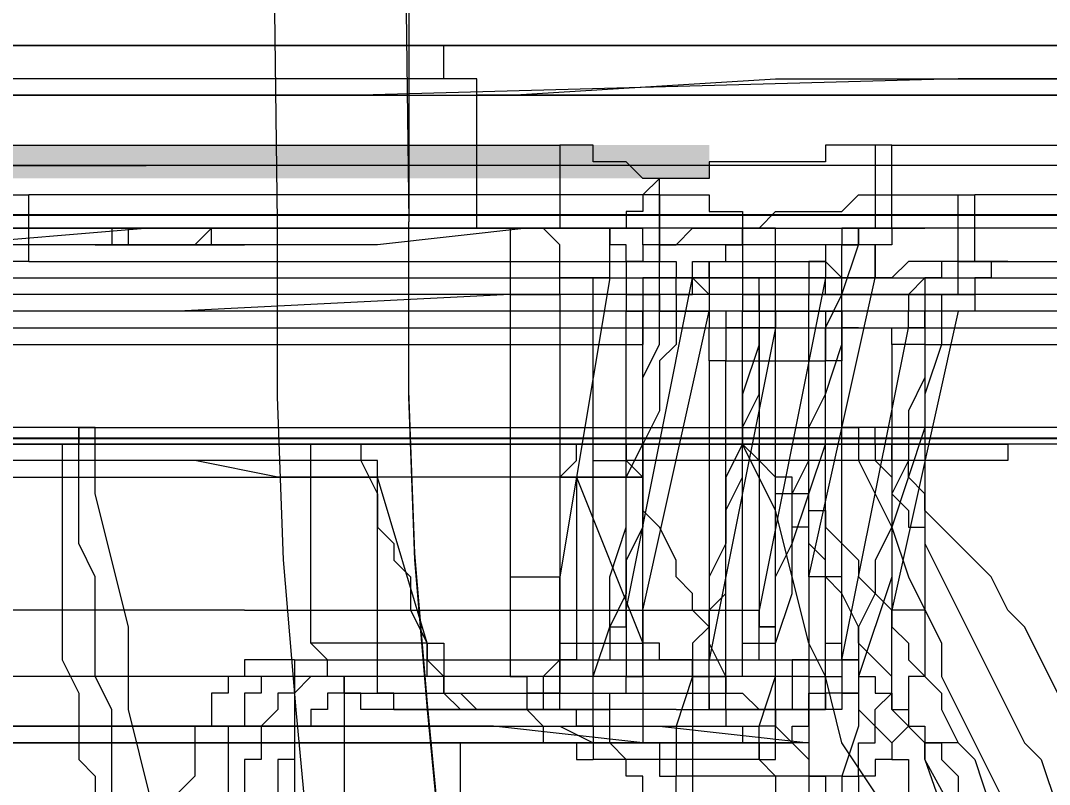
# Model space of a CAD drawing. Header units: millimetres. Extents: x 25083 to 52777, y 24772 to 45779.
# Drawn here: x 38636.97 to 38660, y 33693.47 to 33710.55 of the extents above; entities that cross this region are included whole.
import ezdxf

# ---------------------------------------------------------------- set-up
doc = ezdxf.new("R2010")
doc.units = ezdxf.units.MM
doc.layers.add('小车', color=7, linetype='Continuous')
doc.styles.get("Standard").update_dxf_attribs({"font": ''})
doc.styles.get('Standard').set_extended_font_data('SimSun')
doc.dimstyles.new('15', dxfattribs={"dimtxt": 15, "dimasz": 10, "dimexe": 2, "dimexo": 1, "dimgap": 1, "dimtad": 1, "dimdsep": 46, "dimtxsty": 'Standard', "dimcen": 2.5, "dimadec": 0, "dimazin": 0, "dimtfac": 1, "dimtmove": 2, "dimatfit": 3, "dimfxl": 1, "dimtolj": 1, "dimarcsym": 0})
doc.dimstyles.new('ISO-25', dxfattribs={"dimtxt": 2.5, "dimasz": 2.5, "dimexe": 1.25, "dimexo": 0.625, "dimtad": 1, "dimtxsty": 'Standard', "dimcen": 2.5, "dimadec": 0, "dimazin": 0, "dimtfac": 1, "dimtmove": 0, "dimatfit": 3, "dimfxl": 1, "dimarcsym": 0})

# ---------------------------------------------------------------- blocks, each defined once
blk = doc.blocks.new('*D925')
at = {"color": 0, "lineweight": -2}
for p, q in [((29677.862, 34881.662), (29677.862, 32448.293)), ((40733.017, 34757.645), (40733.017, 32448.293)), ((29680.362, 32449.543), (40730.517, 32449.543))]:
    blk.add_line(p, q, dxfattribs=at)
at = {"color": 0}
for points in [[(29680.362, 32449.96), (29680.362, 32449.127), (29677.862, 32449.543)], [(40730.517, 32449.127), (40730.517, 32449.96), (40733.017, 32449.543)]]:
    blk.add_solid(points, dxfattribs=at)
at = {"layer": 'DEFPOINTS', "color": 0}
for p in [(29677.862, 34882.287), (40733.017, 34758.27), (40733.017, 32449.543)]:
    blk.add_point(p, dxfattribs=at)
at = {"color": 0, "insert": (35205.439, 32451.628), "char_height": 2.5, "attachment_point": 5}
blk.add_mtext('11055,15', dxfattribs=at)
blk = doc.blocks.new('zw$D2F4')
h = blk.add_hatch(color=7)
edge = h.paths.add_edge_path(flags=0)
edge.add_spline(control_points=[(528.444, 753.487), (528.444, 753.487), (528.444, 763.885), (528.444, 763.885), (528.444, 763.885), (527.701, 763.885), (527.701, 763.885), (527.701, 763.885), (527.701, 753.487), (527.701, 753.487), (527.701, 753.487), (528.444, 753.487), (528.444, 753.487), (528.444, 753.487), (528.444, 753.487), (528.444, 753.487)], knot_values=[0, 0, 0, 0, 1, 1, 1, 2, 2, 2, 3, 3, 3, 4, 4, 4, 5, 5, 5, 5], degree=3, periodic=0)
edge = h.paths.add_edge_path(flags=0)
edge.add_spline(control_points=[(528.444, 774.655), (528.444, 774.655), (528.444, 806.592), (528.444, 806.592), (528.444, 806.592), (527.701, 806.592), (527.701, 806.592), (527.701, 806.592), (527.701, 774.655), (527.701, 774.655), (527.701, 774.655), (528.444, 774.655), (528.444, 774.655), (528.444, 774.655), (528.444, 774.655), (528.444, 774.655)], knot_values=[0, 0, 0, 0, 1, 1, 1, 2, 2, 2, 3, 3, 3, 4, 4, 4, 5, 5, 5, 5], degree=3, periodic=0)
edge = h.paths.add_edge_path(flags=0)
edge.add_spline(control_points=[(528.444, 817.361), (528.444, 817.361), (528.444, 827.759), (528.444, 827.759), (528.444, 827.759), (527.701, 827.759), (527.701, 827.759), (527.701, 827.759), (527.701, 817.361), (527.701, 817.361), (527.701, 817.361), (528.444, 817.361), (528.444, 817.361), (528.444, 817.361), (528.444, 817.361), (528.444, 817.361)], knot_values=[0, 0, 0, 0, 1, 1, 1, 2, 2, 2, 3, 3, 3, 4, 4, 4, 5, 5, 5, 5], degree=3, periodic=0)
edge = h.paths.add_edge_path(flags=0)
edge.add_spline(control_points=[(528.444, 838.529), (528.444, 838.529), (528.444, 870.465), (528.444, 870.465), (528.444, 870.465), (527.701, 870.465), (527.701, 870.465), (527.701, 870.465), (527.701, 838.529), (527.701, 838.529), (527.701, 838.529), (528.444, 838.529), (528.444, 838.529), (528.444, 838.529), (528.444, 838.529), (528.444, 838.529)], knot_values=[0, 0, 0, 0, 1, 1, 1, 2, 2, 2, 3, 3, 3, 4, 4, 4, 5, 5, 5, 5], degree=3, periodic=0)
at = {"color": 7, "lineweight": 5}
for points in [[(530.301, 782.825), (529.929, 782.825), (529.929, 783.939), (530.301, 785.796), (529.929, 786.91), (529.929, 832.958), (529.558, 846.327), (529.558, 887.919), (529.929, 901.288), (529.929, 936.567), (529.929, 942.138), (529.929, 948.822), (530.301, 950.308), (529.929, 951.422), (529.929, 952.536), (530.301, 952.907)], [(530.301, 952.907), (530.301, 935.453), (530.672, 926.169), (530.672, 810.677), (530.301, 801.393), (530.301, 798.793), (530.301, 793.594), (530.301, 782.825)], [(530.672, 921.342), (530.672, 816.618)], [(530.672, 816.618), (530.672, 921.342)], [(529.558, 919.114), (529.558, 814.39)], [(515.446, 889.033), (515.446, 894.232), (515.075, 896.089), (515.075, 846.699)], [(525.102, 842.985), (525.102, 894.232)], [(523.988, 892.376), (523.988, 841.128)], [(526.216, 846.699), (526.216, 887.919), (526.587, 892.376), (526.587, 889.033)], [(515.075, 846.699), (515.075, 840.014), (515.446, 843.356), (515.446, 889.033)], [(526.587, 889.033), (526.587, 842.614), (526.216, 845.956), (526.216, 846.699)], [(526.587, 884.206), (526.587, 881.606), (526.216, 881.235), (526.216, 876.036), (526.216, 871.208), (526.216, 855.611), (526.587, 851.155)], [(526.587, 851.155), (526.587, 859.325), (526.587, 864.152), (526.587, 884.206)], [(525.844, 853.754), (525.844, 860.067), (525.473, 860.81), (525.473, 870.837), (525.844, 873.436), (525.844, 880.121)], [(527.33, 880.121), (527.33, 853.754)], [(515.446, 868.237), (515.446, 839.643), (515.075, 836.3), (515.075, 867.495)], [(521.017, 841.871), (521.017, 840.014), (521.017, 841.499), (521.017, 848.184), (521.388, 850.041), (521.388, 868.237)], [(521.759, 868.237), (521.759, 831.844), (521.388, 831.844), (521.388, 832.958), (521.388, 833.33), (521.388, 840.385)], [(524.359, 867.123), (524.359, 824.046), (524.73, 823.674), (524.359, 822.932), (524.359, 820.703), (524.73, 820.703), (524.73, 822.932), (524.359, 823.303), (524.359, 824.046), (524.73, 824.417), (524.73, 867.866)], [(525.473, 867.866), (525.473, 827.016), (525.102, 826.274), (525.102, 822.932), (525.473, 822.56), (525.473, 821.817), (525.102, 821.446), (525.102, 842.985), (524.73, 850.412), (524.73, 867.123)], [(521.759, 837.415), (521.759, 867.123)], [(521.017, 857.839), (521.017, 847.441)], [(522.131, 852.64), (522.131, 857.468)], [(521.388, 846.327), (521.388, 857.097)], [(526.587, 841.871), (526.587, 855.611)], [(526.587, 842.614), (526.587, 855.611)], [(528.444, 855.611), (528.444, 841.871)], [(526.587, 852.269), (526.587, 854.497)], [(525.844, 853.754), (525.844, 839.643)], [(525.844, 853.754), (527.33, 853.754)], [(525.844, 853.754), (525.844, 840.757)], [(527.33, 839.643), (527.33, 853.754)], [(522.131, 852.64), (521.759, 852.64), (521.759, 853.012), (518.417, 853.012), (517.674, 853.012), (516.932, 853.012), (516.189, 852.64), (514.704, 852.64), (514.332, 852.269), (512.475, 852.269), (512.475, 851.898), (511.361, 851.898)], [(529.929, 851.898), (529.929, 853.012)], [(510.619, 851.155), (510.99, 851.155), (512.104, 851.526), (513.589, 851.526), (513.961, 851.898), (515.818, 851.898), (516.56, 852.269), (518.789, 852.269), (519.531, 852.64), (521.759, 852.64), (522.131, 852.64), (522.131, 852.269)], [(522.131, 852.269), (522.131, 852.64)], [(507.648, 850.041), (508.019, 850.041), (509.505, 850.412), (510.99, 850.412), (512.475, 850.783), (512.847, 850.783), (515.818, 851.526), (517.674, 851.526), (520.645, 852.269), (522.131, 852.269)], [(516.56, 850.412), (516.56, 852.269)], [(522.131, 852.269), (522.131, 835.558)], [(526.216, 848.927), (526.216, 849.669), (526.587, 849.669), (526.216, 850.041), (526.216, 851.526), (526.587, 851.526), (526.587, 851.898), (526.216, 851.898), (526.216, 852.269)], [(526.216, 852.269), (526.216, 849.669), (526.216, 848.927)], [(526.587, 851.898), (526.587, 852.269)], [(516.932, 847.813), (516.932, 848.927), (516.56, 848.927), (516.56, 849.298), (516.189, 849.298), (516.189, 849.669), (515.446, 849.669), (515.446, 850.041), (514.332, 850.041), (513.961, 850.412), (512.104, 850.412), (511.733, 850.041), (510.99, 850.041)], [(516.56, 850.041), (516.56, 850.412)], [(516.56, 848.927), (516.56, 850.041)], [(516.56, 847.813), (516.56, 848.555), (516.189, 848.555), (516.189, 848.927), (515.446, 848.927), (515.446, 849.298), (515.075, 849.298), (513.961, 849.298), (513.589, 849.669), (510.99, 849.669), (510.99, 849.298), (510.247, 849.298)], [(516.56, 846.699), (516.56, 847.441), (516.189, 847.813), (516.189, 848.184), (515.818, 848.184), (515.446, 848.555), (515.075, 848.555), (514.704, 848.555), (514.704, 848.927), (510.247, 848.927)], [(516.56, 837.786), (516.56, 848.927)], [(518.046, 848.927), (518.046, 847.813)], [(529.929, 844.47), (529.929, 848.927)], [(516.189, 846.699), (516.189, 847.07), (515.818, 847.07), (515.818, 847.441), (515.446, 847.441), (515.446, 847.813), (514.704, 847.813), (514.704, 848.184), (514.332, 848.184), (509.876, 848.184)], [(516.56, 847.813), (497.621, 847.813)], [(515.075, 844.099), (515.075, 845.213), (515.075, 845.584), (515.075, 847.813)], [(515.446, 847.813), (515.446, 844.099)], [(516.932, 847.813), (516.56, 847.813)], [(516.56, 836.3), (516.56, 847.813)], [(516.932, 847.813), (516.932, 836.3)], [(518.046, 847.813), (518.046, 837.786)], [(515.818, 845.584), (515.818, 846.327), (516.189, 846.327), (516.189, 846.699), (516.56, 846.699), (516.56, 847.07), (516.932, 847.07), (517.303, 847.441)], [(517.303, 847.441), (521.017, 847.441)], [(517.303, 845.956), (517.303, 847.441)], [(521.017, 847.441), (521.017, 845.956)], [(521.017, 847.441), (521.759, 847.441), (521.759, 847.07)], [(521.759, 847.07), (521.759, 846.327), (521.388, 846.327)], [(516.189, 846.699), (496.878, 846.699)], [(516.56, 846.699), (516.189, 846.699)], [(516.189, 846.699), (516.189, 838.9)], [(516.56, 838.9), (516.56, 846.699)], [(521.388, 846.327), (520.645, 845.956), (519.903, 845.956), (519.531, 845.584), (519.16, 845.584), (518.789, 845.213), (518.046, 845.213), (517.303, 844.842), (516.932, 844.842), (516.56, 844.47)], [(521.017, 845.956), (521.388, 845.956), (521.388, 846.327)], [(515.818, 844.842), (515.818, 845.584), (516.189, 845.584), (516.189, 845.956), (516.56, 845.956), (517.303, 845.956)], [(517.303, 844.842), (517.303, 845.956)], [(517.303, 845.956), (521.017, 845.956)], [(517.303, 844.842), (521.017, 845.956)], [(515.818, 845.584), (515.818, 843.356)], [(515.818, 843.356), (515.818, 844.842)], [(515.818, 843.356), (515.818, 844.099), (516.189, 844.47), (516.56, 844.47), (516.56, 844.842), (517.303, 844.842)], [(517.303, 844.842), (517.303, 844.47), (516.56, 844.47)], [(516.56, 844.47), (516.189, 844.47), (516.189, 844.099), (515.818, 843.728), (515.818, 842.985), (515.818, 842.614)], [(529.929, 844.47), (530.672, 844.47)], [(529.929, 843.728), (529.929, 844.47)], [(530.301, 784.31), (530.301, 803.992), (530.672, 809.934), (530.672, 832.587), (530.672, 838.529), (530.672, 844.47)], [(509.505, 844.099), (515.075, 844.099)], [(515.075, 837.043), (515.075, 841.128), (515.075, 841.871), (515.075, 844.099)], [(515.446, 844.099), (515.446, 841.871), (515.075, 841.128), (515.075, 837.043)], [(515.075, 840.757), (515.075, 842.614), (515.075, 843.728)], [(515.075, 843.728), (515.075, 841.871), (515.075, 840.757)], [(526.587, 843.728), (529.929, 843.728)], [(529.558, 814.39), (529.558, 843.728)], [(529.558, 843.728), (529.558, 842.985), (529.929, 837.043), (529.929, 785.424), (530.301, 785.424), (530.301, 784.682), (530.301, 784.31)], [(517.303, 841.871), (516.932, 841.871), (516.56, 842.242), (516.189, 842.242), (516.189, 842.614), (515.818, 842.614), (515.818, 842.985), (515.818, 843.356)], [(515.818, 843.356), (515.818, 842.614)], [(515.818, 842.614), (515.818, 843.356)], [(526.587, 837.043), (526.587, 840.757), (526.587, 841.499), (526.587, 843.356)], [(526.587, 840.014), (526.587, 842.614), (526.587, 842.985), (526.587, 843.356)], [(526.587, 843.356), (526.587, 840.757), (526.587, 840.014)], [(518.789, 842.985), (516.56, 842.985), (516.56, 842.614), (515.818, 842.614), (515.446, 842.242), (515.075, 842.242), (515.075, 841.499), (514.704, 841.499), (514.704, 841.128)], [(525.102, 842.985), (518.789, 842.985)], [(518.789, 842.985), (518.789, 841.871)], [(525.102, 842.985), (525.102, 841.871)], [(526.587, 842.614), (526.587, 842.985), (525.473, 842.985), (525.102, 842.985)], [(515.818, 842.614), (515.818, 841.128)], [(515.818, 839.271), (515.818, 842.614)], [(517.303, 841.499), (516.932, 841.499), (516.932, 841.871), (516.189, 841.871), (516.189, 842.242), (515.818, 842.242), (515.818, 842.614)], [(525.473, 841.871), (526.216, 841.871), (526.587, 842.242), (526.587, 842.614)], [(526.587, 841.871), (526.587, 842.614)], [(515.446, 841.128), (515.446, 841.499), (515.818, 841.499), (515.818, 841.871), (516.56, 841.871), (518.789, 841.871)], [(521.017, 841.871), (517.303, 841.871)], [(517.303, 841.871), (517.303, 841.499)], [(525.102, 841.871), (518.789, 841.871)], [(525.473, 840.757), (518.789, 841.871)], [(521.017, 841.871), (521.388, 841.499), (521.759, 841.499), (521.759, 841.128)], [(521.017, 841.871), (521.017, 841.499)], [(525.102, 841.871), (525.473, 841.871)], [(525.473, 840.757), (525.473, 841.871)], [(526.216, 840.757), (526.587, 840.757), (526.587, 841.871)], [(528.444, 841.871), (526.587, 841.871)], [(527.701, 839.643), (527.701, 840.014), (528.072, 840.385), (528.072, 841.128), (528.444, 841.128), (528.444, 841.499), (528.444, 841.871)], [(517.303, 841.499), (517.303, 840.014)], [(521.017, 841.499), (517.303, 841.499)], [(521.017, 841.499), (517.303, 840.014)], [(521.017, 841.499), (521.017, 841.128), (521.388, 841.128), (521.388, 840.385)], [(513.961, 839.271), (513.961, 840.014), (514.332, 840.014), (514.332, 840.385), (514.704, 840.385), (515.075, 840.757), (515.818, 840.757), (515.818, 841.128), (518.046, 841.128)], [(514.704, 837.415), (514.704, 841.128)], [(515.446, 841.128), (514.704, 841.128)], [(515.446, 841.128), (515.446, 837.415)], [(515.446, 841.128), (516.56, 841.128), (517.674, 840.757), (518.789, 840.757), (519.903, 840.385), (521.017, 840.385), (521.759, 840.014), (523.245, 840.014), (523.988, 839.643), (525.102, 839.643)], [(515.818, 839.271), (515.818, 841.128)], [(515.818, 841.128), (515.818, 840.757), (516.189, 840.757), (516.189, 840.385), (516.56, 840.385), (516.56, 840.014), (517.303, 840.014)], [(518.046, 841.128), (523.988, 841.128)], [(518.046, 841.128), (518.046, 840.014)], [(521.759, 841.128), (521.759, 840.385), (521.388, 840.385)], [(523.988, 841.128), (525.473, 841.128), (525.473, 840.757), (525.844, 840.757)], [(523.988, 841.128), (523.988, 840.014)], [(517.674, 840.757), (516.932, 840.757), (516.932, 840.385), (516.56, 840.385), (516.56, 840.014)], [(525.102, 839.271), (523.988, 839.271), (523.616, 839.643), (522.502, 839.643), (521.759, 840.014), (519.903, 840.014), (519.16, 840.385), (518.417, 840.385), (517.674, 840.757)], [(517.674, 840.757), (517.674, 840.385), (518.046, 840.385)], [(525.844, 840.757), (525.844, 840.385), (525.473, 840.385), (525.473, 840.014), (525.102, 840.014), (525.102, 839.643), (524.73, 839.643)], [(525.473, 840.757), (525.473, 840.385), (525.102, 840.385), (525.102, 839.643)], [(525.473, 840.757), (526.216, 840.757)], [(525.844, 840.757), (525.844, 839.643)], [(526.216, 839.643), (526.216, 840.014), (525.844, 840.014), (525.844, 840.385), (526.216, 840.385), (526.216, 840.757)], [(526.587, 840.385), (526.587, 840.757), (526.216, 840.757)], [(516.56, 838.157), (517.303, 838.529), (517.674, 838.529), (518.046, 838.9), (518.417, 838.9), (518.789, 839.271), (519.16, 839.271), (519.903, 839.643), (520.274, 840.014), (521.017, 840.014), (521.388, 840.385)], [(518.046, 840.385), (516.932, 840.385), (516.932, 840.014)], [(518.046, 840.385), (524.73, 840.385)], [(518.046, 840.385), (525.473, 838.9)], [(525.473, 840.014), (525.102, 840.014), (525.102, 840.385), (524.73, 840.385)], [(524.73, 840.385), (524.73, 840.014)], [(526.216, 839.643), (526.216, 840.014), (526.587, 840.014), (526.587, 840.385)], [(527.701, 839.643), (527.33, 840.014), (526.958, 840.014), (526.958, 840.385), (526.587, 840.385)], [(518.046, 840.014), (515.075, 840.014), (515.075, 839.643), (514.704, 839.643), (514.332, 839.643), (514.332, 839.271)], [(516.932, 840.014), (516.56, 840.014)], [(516.56, 837.786), (516.56, 840.014)], [(516.56, 838.157), (516.56, 838.9), (516.932, 838.9), (516.932, 839.643), (517.303, 839.643), (517.303, 840.014)], [(516.932, 840.014), (524.73, 840.014)], [(516.932, 840.014), (516.932, 837.786)], [(518.046, 840.014), (523.988, 840.014)], [(518.046, 840.014), (524.73, 838.529)], [(524.73, 839.643), (524.73, 840.014), (523.988, 840.014)], [(525.473, 840.014), (524.73, 840.014)], [(524.73, 837.786), (524.73, 840.014)], [(525.473, 840.014), (525.473, 838.529)], [(525.473, 840.014), (525.473, 838.9)], [(525.473, 837.415), (525.473, 840.014)], [(524.73, 839.643), (524.73, 838.529)], [(525.102, 839.643), (526.216, 839.643)], [(525.844, 839.643), (525.844, 839.271), (525.473, 839.271), (525.473, 838.9), (525.102, 838.529)], [(527.33, 839.643), (525.844, 839.643)], [(526.216, 839.643), (526.216, 839.271), (526.587, 838.9), (526.587, 834.815)], [(526.216, 835.186), (526.216, 839.643)], [(526.216, 839.643), (527.701, 839.643)], [(527.33, 839.643), (527.33, 838.529), (526.958, 838.529), (526.958, 837.786), (526.587, 837.786)], [(528.444, 834.815), (528.444, 835.929), (528.072, 835.929), (528.072, 838.529), (527.701, 838.529), (527.701, 839.643)], [(513.961, 839.271), (514.332, 839.271)], [(524.359, 837.415), (523.988, 837.415), (522.873, 837.786), (521.759, 837.786), (521.017, 838.157), (519.531, 838.157), (518.789, 838.529), (517.674, 838.529), (517.303, 838.9), (516.56, 838.9), (515.446, 839.271), (514.332, 839.271)], [(514.332, 835.558), (514.332, 839.271)], [(515.818, 839.271), (515.818, 838.529), (516.189, 838.529), (516.189, 838.157), (516.56, 838.157)], [(525.102, 839.271), (525.102, 838.9), (525.473, 838.9)], [(525.102, 839.271), (525.473, 839.271), (525.473, 838.9), (525.844, 838.9), (525.844, 838.529)], [(516.189, 838.9), (496.878, 838.9)], [(516.189, 838.9), (516.189, 838.529), (515.818, 838.529), (515.818, 838.157), (515.446, 838.157), (515.446, 837.786), (515.075, 837.786), (515.075, 837.415), (514.704, 837.415), (514.332, 837.043), (513.961, 837.043), (513.589, 836.672), (513.218, 836.672), (512.847, 836.3), (512.475, 836.3), (512.104, 835.929), (510.99, 835.929), (510.99, 835.558), (509.876, 835.558)], [(516.56, 838.9), (516.56, 838.157), (516.189, 838.157), (516.189, 837.786), (515.818, 837.415), (515.818, 837.043), (515.446, 837.043), (515.075, 836.672), (514.704, 836.3), (514.332, 836.3), (514.332, 835.929), (513.961, 835.929), (513.961, 835.558), (513.218, 835.558), (512.475, 834.815), (511.733, 834.815), (511.361, 834.444), (510.99, 834.444), (510.619, 834.072), (510.247, 834.072)], [(516.56, 838.9), (516.189, 838.9)], [(525.473, 838.9), (525.473, 838.529)], [(515.818, 838.157), (515.818, 838.529), (516.56, 838.529), (516.932, 838.529)], [(515.818, 838.157), (515.818, 838.529), (516.932, 838.529)], [(523.616, 838.529), (516.932, 838.529)], [(524.359, 837.043), (516.932, 838.529)], [(516.932, 838.529), (518.046, 838.529), (518.417, 838.157), (520.274, 838.157), (521.017, 837.786), (522.131, 837.786), (522.873, 837.415), (524.359, 837.415)], [(523.616, 838.529), (524.359, 838.529), (524.359, 838.157)], [(523.616, 838.157), (523.616, 838.529)], [(524.73, 838.529), (524.359, 838.529), (524.359, 837.786), (524.359, 837.415)], [(525.102, 838.529), (524.73, 838.529)], [(525.473, 838.529), (525.102, 838.529)], [(525.102, 837.415), (525.102, 838.529)], [(525.473, 838.529), (525.844, 838.529), (525.844, 838.157), (526.216, 838.157), (526.216, 837.786), (526.587, 837.786)], [(525.473, 838.529), (525.473, 837.786)], [(525.473, 838.529), (525.473, 836.3)], [(525.844, 838.529), (525.473, 838.529)], [(525.844, 838.529), (525.844, 835.929)], [(515.818, 838.157), (523.616, 838.157)], [(515.818, 838.157), (515.818, 835.929)], [(515.818, 835.929), (515.818, 838.157)], [(524.73, 837.786), (524.73, 838.157), (523.616, 838.157)], [(523.616, 838.157), (523.616, 835.929)], [(524.359, 837.043), (524.359, 838.157)], [(524.73, 837.786), (524.73, 838.157), (524.359, 838.157)], [(506.905, 832.587), (507.276, 832.587), (508.762, 833.33), (511.733, 834.072), (512.475, 834.444), (513.961, 834.815), (515.075, 835.558), (516.56, 835.929), (517.303, 836.3), (520.274, 837.043), (521.759, 837.786)], [(514.704, 833.701), (515.075, 833.701), (515.818, 834.444), (516.56, 834.444), (517.303, 835.186), (517.674, 835.186), (518.417, 835.558), (518.789, 835.929), (519.16, 835.929), (519.531, 836.3), (519.903, 836.3), (519.903, 836.672), (520.645, 836.672), (520.645, 837.043), (521.017, 837.043), (521.388, 837.415), (521.759, 837.786)], [(516.56, 837.786), (517.674, 837.786)], [(516.56, 837.043), (516.56, 837.786)], [(516.56, 837.786), (516.932, 837.786), (516.932, 837.415), (517.303, 837.415), (517.303, 837.043), (517.674, 837.043)], [(516.56, 837.786), (516.932, 837.786)], [(516.932, 837.786), (524.73, 837.786)], [(516.932, 837.786), (517.303, 837.786), (517.303, 837.415), (517.674, 837.415), (518.046, 837.415)], [(518.046, 837.786), (518.046, 837.415), (517.674, 837.415), (517.674, 837.043)], [(521.759, 837.786), (521.759, 837.415)], [(524.73, 836.672), (524.73, 837.786)], [(524.73, 837.786), (524.73, 835.558)], [(524.73, 837.786), (524.73, 837.415)], [(525.473, 837.415), (525.473, 837.786), (524.73, 837.786)], [(525.473, 837.786), (525.102, 837.786), (525.102, 837.415)], [(525.844, 832.958), (525.844, 834.072), (525.473, 834.444), (525.473, 837.786)], [(526.587, 837.786), (525.473, 837.786)], [(526.587, 837.786), (526.587, 837.415), (526.958, 837.043), (526.958, 835.558), (527.33, 835.186), (527.33, 832.958)], [(514.704, 837.415), (514.704, 837.043), (515.075, 837.043), (515.075, 836.672), (515.446, 836.672), (515.446, 836.3), (515.818, 836.3), (516.189, 836.3), (516.189, 835.929), (517.303, 835.929), (517.303, 835.558), (518.789, 835.558)], [(514.704, 837.415), (515.446, 837.415)], [(518.789, 836.3), (516.932, 836.3), (516.932, 836.672), (515.818, 836.672), (515.818, 837.043), (515.446, 837.043), (515.446, 837.415)], [(515.446, 837.415), (516.56, 837.043), (517.303, 837.043), (518.417, 836.672), (519.531, 836.672), (521.759, 835.929), (522.873, 835.929), (523.988, 835.558), (525.102, 835.558), (526.216, 835.186)], [(517.674, 837.043), (517.674, 837.415), (518.046, 837.415)], [(524.73, 837.415), (518.046, 837.415)], [(525.473, 835.929), (518.046, 837.415)], [(520.274, 836.3), (520.645, 836.3), (520.645, 836.672), (521.017, 836.672), (521.017, 837.043), (521.388, 837.043), (521.388, 837.415), (521.759, 837.415)], [(521.759, 837.043), (521.759, 837.415)], [(525.102, 837.415), (524.359, 837.415)], [(524.359, 837.415), (524.359, 837.043), (524.73, 837.043), (524.73, 836.672), (524.73, 836.3)], [(524.359, 837.415), (524.359, 837.043)], [(524.73, 837.415), (525.473, 837.415)], [(525.102, 837.415), (525.102, 833.33)], [(525.473, 837.415), (525.473, 836.3)], [(525.473, 835.929), (525.473, 837.415)], [(515.075, 837.043), (516.56, 837.043)], [(517.674, 837.043), (526.587, 837.043)], [(517.674, 837.043), (518.789, 837.043), (519.531, 836.672), (520.645, 836.672), (521.388, 836.3), (522.131, 836.3), (522.873, 835.929), (524.359, 835.929), (525.102, 835.558)], [(521.759, 829.987), (521.759, 837.043)], [(524.73, 836.672), (524.73, 837.043), (524.359, 837.043)], [(524.73, 834.072), (524.73, 836.672)], [(524.73, 836.3), (524.73, 836.672)], [(516.56, 836.3), (497.25, 836.3)], [(516.56, 836.3), (516.56, 835.558), (516.189, 835.558), (516.189, 835.186), (515.818, 835.186), (515.075, 834.444), (514.704, 834.444), (514.704, 834.072), (514.332, 834.072), (513.961, 834.072), (513.589, 833.701), (513.218, 833.701), (513.218, 833.33), (512.104, 833.33), (511.733, 832.958), (510.99, 832.958), (510.619, 832.587), (510.247, 832.587)], [(516.932, 836.3), (516.932, 835.186), (516.56, 835.186), (516.56, 834.815), (516.189, 834.815), (516.189, 834.444), (515.818, 834.444), (515.818, 834.072), (515.446, 834.072), (515.446, 833.701), (515.075, 833.701), (515.075, 833.33), (514.704, 833.33), (514.332, 832.958), (513.961, 832.958), (513.961, 832.587), (513.589, 832.587), (513.218, 832.216), (512.847, 832.216), (512.475, 831.844), (512.104, 831.844), (511.733, 831.473), (510.99, 831.473), (510.99, 831.101)], [(520.274, 836.3), (520.274, 835.929), (519.903, 835.929), (519.16, 835.186), (518.789, 835.186), (518.046, 834.444), (517.674, 834.444), (517.303, 834.072), (516.932, 834.072), (516.189, 833.33), (515.818, 833.33), (515.075, 832.958)], [(516.932, 836.3), (516.56, 836.3)], [(518.789, 836.3), (525.102, 836.3)], [(518.789, 836.3), (525.473, 834.815)], [(518.789, 835.558), (518.789, 836.3)], [(524.73, 834.072), (524.73, 836.3)], [(525.102, 835.558), (525.102, 836.3)], [(525.473, 835.929), (525.473, 836.3), (525.102, 836.3)], [(525.844, 835.929), (525.844, 836.3), (525.473, 836.3)], [(525.473, 836.3), (525.473, 835.929)], [(515.818, 835.929), (523.616, 835.929)], [(516.932, 835.186), (516.189, 835.186), (516.189, 835.558), (515.818, 835.558), (515.818, 835.929)], [(516.932, 835.558), (516.189, 835.558), (516.189, 835.929), (515.818, 835.929)], [(523.616, 835.558), (523.616, 835.929)], [(524.73, 835.558), (524.73, 835.929), (523.988, 835.929), (523.616, 835.929)], [(525.102, 835.558), (525.473, 835.558), (525.844, 835.929)], [(525.102, 835.558), (525.102, 835.929), (525.473, 835.929)], [(525.473, 835.929), (525.473, 834.815)], [(526.587, 834.815), (526.587, 835.558), (526.216, 835.558), (526.216, 835.929), (525.844, 835.929), (525.473, 835.929)], [(518.046, 833.701), (516.56, 833.701), (516.56, 834.072), (515.446, 834.072), (515.075, 834.444), (514.704, 834.444), (514.704, 834.815), (514.332, 834.815), (514.332, 835.186), (513.961, 835.186), (513.961, 835.558)], [(514.332, 835.558), (513.961, 835.558)], [(525.102, 833.33), (523.988, 833.33), (522.873, 833.701), (522.131, 833.701), (519.903, 834.444), (518.789, 834.444), (516.56, 835.186), (515.446, 835.186), (514.332, 835.558)], [(514.332, 835.558), (514.332, 835.186), (515.075, 835.186), (515.075, 834.815), (515.818, 834.815), (516.189, 834.444), (518.046, 834.444)], [(516.932, 835.558), (523.616, 835.558)], [(516.932, 835.558), (524.359, 834.072)], [(516.932, 835.186), (516.932, 835.558)], [(518.789, 835.558), (525.102, 835.558)], [(522.131, 835.558), (522.131, 835.186)], [(522.131, 835.186), (522.131, 835.558)], [(524.359, 835.186), (524.359, 835.558), (523.616, 835.558)], [(524.73, 835.558), (524.359, 835.558), (524.359, 835.186)], [(524.73, 834.072), (524.73, 835.558)], [(524.73, 810.677), (524.73, 824.046), (525.102, 826.645), (525.102, 835.558)], [(525.102, 835.558), (526.216, 835.558), (526.216, 835.186), (526.587, 835.186), (526.587, 834.815)], [(522.131, 835.186), (521.388, 835.186), (519.903, 834.444), (518.789, 834.072), (517.303, 833.33), (516.56, 833.33), (513.589, 831.844), (512.104, 831.473), (511.733, 831.101), (510.247, 830.73), (508.762, 829.987), (507.276, 829.616)], [(522.131, 835.186), (521.759, 835.186), (521.759, 834.815), (521.388, 834.815), (521.017, 834.444), (520.645, 834.444), (520.274, 834.072), (519.903, 834.072), (519.903, 833.701), (519.531, 833.701), (515.075, 831.473), (514.704, 831.101), (513.589, 830.73), (513.218, 830.359), (512.104, 829.987), (511.733, 829.987), (510.619, 829.245)], [(524.359, 833.701), (523.245, 833.701), (522.502, 834.072), (521.388, 834.072), (520.645, 834.444), (519.903, 834.444), (519.16, 834.815), (518.417, 834.815), (517.674, 835.186), (516.932, 835.186)], [(520.645, 833.701), (521.017, 834.072), (521.388, 834.072), (521.388, 834.444), (521.759, 834.444), (521.759, 834.815), (522.131, 834.815), (522.131, 835.186)], [(522.131, 834.444), (522.131, 835.186)], [(524.359, 835.186), (524.359, 834.072)], [(525.473, 834.815), (525.844, 834.815), (526.216, 834.815), (526.216, 835.186)], [(526.587, 834.815), (526.587, 835.186), (526.216, 835.186)], [(526.587, 833.701), (526.587, 834.444), (526.216, 834.444), (526.216, 834.815), (525.844, 834.815), (525.473, 834.815)], [(526.587, 834.815), (526.587, 833.701)], [(526.587, 809.563), (526.587, 834.815)], [(526.587, 834.444), (526.587, 834.815)], [(528.444, 834.815), (526.587, 834.815)], [(528.444, 834.444), (528.444, 834.815)], [(523.988, 834.444), (518.046, 834.444)], [(524.73, 832.958), (518.046, 834.444)], [(518.046, 833.701), (518.046, 834.444)], [(522.131, 830.73), (522.131, 834.444)], [(523.988, 833.701), (523.988, 834.444)], [(523.988, 834.444), (524.359, 834.444), (524.359, 834.072), (524.73, 834.072)], [(526.587, 816.618), (526.587, 834.444)], [(526.587, 833.701), (526.587, 834.444)], [(526.587, 834.444), (527.701, 834.444), (528.444, 834.444)], [(528.444, 834.444), (528.444, 816.618)], [(524.359, 833.701), (524.359, 834.072)], [(524.359, 834.072), (524.73, 834.072)], [(524.359, 833.701), (524.73, 833.701), (524.73, 834.072)], [(524.73, 832.958), (524.73, 834.072)], [(525.844, 832.958), (525.844, 833.33), (525.473, 833.33), (525.473, 833.701), (525.102, 834.072), (524.73, 834.072)], [(503.191, 827.388), (514.704, 833.701)], [(514.704, 833.701), (507.276, 831.101)], [(511.361, 828.131), (511.733, 828.502), (512.847, 828.873), (513.589, 829.245), (513.961, 829.616), (514.704, 829.987), (515.818, 830.359), (516.189, 830.73), (517.674, 831.473), (518.046, 831.844), (518.789, 832.216), (520.274, 833.701), (520.645, 833.701)], [(515.075, 832.958), (515.075, 833.701), (514.704, 833.701)], [(523.988, 833.701), (518.046, 833.701)], [(525.844, 832.958), (525.844, 833.33), (525.473, 833.33), (525.473, 833.701), (525.102, 833.701), (524.73, 833.701), (523.988, 833.701)], [(523.988, 833.701), (523.988, 809.191)], [(525.102, 833.33), (525.102, 832.587), (524.73, 832.587), (524.73, 832.958)], [(525.102, 833.33), (525.102, 832.958), (525.844, 832.958)], [(515.075, 832.958), (514.704, 832.587), (513.589, 832.216), (511.361, 830.73), (510.99, 830.73), (509.876, 829.987), (508.39, 829.245), (507.276, 828.873), (506.905, 828.502), (505.791, 828.131), (503.563, 826.645)], [(525.844, 831.844), (525.844, 832.216), (525.473, 832.216), (525.473, 832.587), (525.102, 832.587), (524.73, 832.587), (524.73, 832.958)], [(525.844, 831.844), (525.844, 832.958)], [(525.844, 832.958), (525.844, 808.077)], [(525.844, 832.958), (527.33, 832.958)], [(525.844, 832.587), (525.844, 832.958)], [(527.33, 832.958), (527.33, 832.587)], [(525.844, 832.587), (525.844, 814.39)], [(525.844, 832.587), (525.844, 831.844)], [(525.844, 832.587), (526.587, 832.587), (527.33, 832.587)], [(527.33, 814.39), (527.33, 832.587)]]:
    blk.add_lwpolyline(points, dxfattribs=at)
for points in [[(515.446, 847.813), (515.446, 854.497), (515.446, 861.182), (515.446, 868.237)], [(516.56, 852.269), (516.56, 857.468), (516.56, 863.038), (516.56, 868.237)], [(518.046, 848.927), (518.046, 854.868), (518.046, 861.182), (518.046, 867.495)], [(529.929, 853.012), (529.929, 857.468), (529.929, 862.296), (529.929, 866.752)], [(526.587, 843.356), (526.587, 846.327), (526.587, 848.927), (526.587, 851.898)], [(529.929, 848.927), (529.929, 850.041), (529.929, 851.155), (529.929, 851.898)], [(515.818, 844.842), (515.818, 845.213), (515.818, 845.213), (515.818, 845.584)]]:
    blk.add_open_spline(points, degree=3, dxfattribs=at)
blk = doc.blocks.new('*D469')
at = {"layer": 'DEFPOINTS', "color": 0}
for p in [(36061.191, 116692.222), (36180.039, 116685.352), (36180.039, 116527.033)]:
    blk.add_point(p, dxfattribs=at)
at = {"layer": '小车', "color": 0, "linetype": 'Continuous', "lineweight": -2}
for p, q in [((36061.191, 116691.222), (36061.191, 116525.033)), ((36180.039, 116684.352), (36180.039, 116525.033)), ((36071.191, 116527.033), (36084.175, 116527.033)), ((36170.039, 116527.033), (36146.425, 116527.033))]:
    blk.add_line(p, q, dxfattribs=at)
at = {"layer": '小车', "color": 0}
for points in [[(36071.191, 116528.7), (36071.191, 116525.366), (36061.191, 116527.033)], [(36170.039, 116528.7), (36170.039, 116525.366), (36180.039, 116527.033)]]:
    blk.add_solid(points, dxfattribs=at)
at = {"layer": '小车', "color": 0, "insert": (36115.3, 116527.033), "char_height": 15, "attachment_point": 5}
blk.add_mtext('\\A1;118.85', dxfattribs=at)
blk = doc.blocks.new('zw$AA32')
at = {"color": 6}
for points in [[(791.322, 227.5), (10738.678, 227.5)], [(10738.678, 222.5), (791.322, 222.5)]]:
    blk.add_lwpolyline(points, dxfattribs=at)
blk = doc.blocks.new('A$C1A4175F5')
at = {"layer": '小车', "color": 7, "lineweight": 0}
for points in [[(948.823, 512.907), (948.823, 501.709)], [(948.963, 512.907), (948.823, 501.709)], [(951.763, 501.709), (951.903, 512.907)], [(946.583, 482.39), (947.003, 482.67), (947.423, 483.79), (947.843, 485.61), (948.123, 487.99), (948.403, 490.93), (948.683, 494.289), (948.823, 497.929), (948.823, 501.709)], [(946.583, 482.111), (947.003, 482.53), (947.423, 483.51), (947.843, 485.33), (948.123, 487.85), (948.403, 490.79), (948.683, 494.149), (948.823, 497.789), (948.823, 501.709)], [(949.663, 482.111), (950.083, 482.53), (950.363, 483.51), (950.783, 485.33), (951.063, 487.85), (951.343, 490.79), (951.623, 494.149), (951.763, 497.789), (951.763, 501.709)]]:
    blk.add_lwpolyline(points, dxfattribs=at)
at = {"layer": '小车', "color": 1, "lineweight": 0}
for points in [[(919.846, 502.968), (967.441, 502.968)], [(919.846, 502.968), (967.441, 502.968)], [(990.399, 502.968), (954.702, 502.968)]]:
    blk.add_lwpolyline(points, dxfattribs=at)
at = {"layer": '小车'}
dim = blk.add_linear_dim(base=(212.358, 337.78), p1=(93.511, 502.968), p2=(212.358, 496.098), dimstyle='15', override={"dimfxl": 0.18}, dxfattribs=at)
dim.commit()
dim.dimension.update_dxf_attribs({"geometry": '*D469', "text_midpoint": (147.619, 337.78), "dimtype": 128, "insert": (-35967.681, -116189.253)})
blk = doc.blocks.new('zw$50CE')
blk.add_blockref('zw$D2F4', (22.01, 103.569))
at = {"layer": '小车', "ltscale": 10, "xscale": -1, "rotation": 270}
blk.add_blockref('A$C1A4175F5', (47.032, 0), dxfattribs=at)

msp = doc.modelspace()

# ---------------------------------------------------------------- block references
at = {"rotation": 90}
msp.add_blockref('zw$50CE', (39594.481, 33157.316), dxfattribs=at)
at = {"color": 1}
msp.add_blockref('zw$AA32', (29416.762, 33478.711), dxfattribs=at)

# ---------------------------------------------------------------- dimensions: what is measured, and where the dimension line sits
dim = msp.add_linear_dim(base=(40733.0166, 32449.5434), p1=(29677.8617, 34882.2868), p2=(40733.0166, 34758.2702), dimstyle='ISO-25')
dim.commit()
dim.dimension.update_dxf_attribs({"geometry": '*D925', "text_midpoint": (35205.4391, 32449.5434), "dimtype": 160})

doc.saveas('drawing.dxf')
